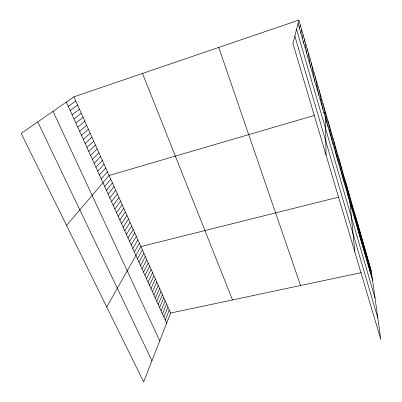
<?xml version="1.0" encoding="UTF-8"?>
<svg xmlns="http://www.w3.org/2000/svg" width="402" height="402" viewBox="0 0 402 402"><rect width="100%" height="100%" fill="white"/><g stroke="black" fill="none" stroke-linecap="round" stroke-linejoin="round"><path stroke-width="0.6" d="M322.932 109.249L322.937 103.445M321.615 104.716L321.66 99.038M320.293 100.158L320.384 94.606M318.962 95.57L319.093 90.148M317.625 90.958L317.801 85.666M316.279 86.314L316.495 81.159M314.927 81.646L315.188 76.621M313.565 76.948L313.867 72.064M312.193 72.224L312.54 67.476M310.811 67.471L311.208 62.863M309.424 62.692L309.867 58.22M308.032 57.883L308.52 53.551M306.625 53.039L307.163 48.858M305.213 48.175L305.796 44.135M303.796 43.275L304.425 39.386M302.364 38.346L303.043 34.607M300.927 33.386L301.656 29.798M299.48 28.396L300.259 24.964M298.852 20.1L292.937 43.496L380.805 339.519L371.222 270.541L298.852 20.1L73.913 96.842L21.195 133.369L143.635 381.9L170.629 313.047L73.913 96.842M165.267 320.087L169.277 310.027M163.865 316.992L167.92 306.992M162.458 313.887L166.554 303.942M161.041 310.766L165.187 300.877M159.619 307.63L163.81 297.802M158.187 304.48L162.428 294.706M156.755 301.314L161.036 291.601M155.313 298.138L159.639 288.485M153.86 294.942L158.242 285.35M152.403 291.731L156.83 282.199M150.941 288.51L155.418 279.038M149.474 285.269L153.996 275.862M147.996 282.013L152.569 272.672M146.509 278.742L151.132 269.461M145.022 275.455L149.69 266.24M143.524 272.154L148.243 263.003M142.017 268.837L146.79 259.752M140.504 265.501L145.328 256.486M138.986 262.154L143.861 253.205M137.459 258.787L142.383 249.903M106.751 307.027L140.901 246.592L338.394 197.176M134.353 251.938L139.383 243.2M132.771 248.461L137.861 239.793M131.183 244.964L136.328 236.366M129.59 241.446L134.786 232.924M127.987 237.914L133.243 229.467M126.374 234.361L131.685 225.989M124.756 230.793L130.122 222.497M123.128 227.205L128.555 218.984M121.494 223.602L126.977 215.457M119.851 219.979L125.389 211.914M118.198 216.336L123.796 208.352M116.54 212.678L122.198 204.774M114.866 209L120.585 201.176M113.193 205.301L118.972 197.563M111.505 201.583L117.344 193.93M109.811 197.849L115.711 190.277M108.108 194.096L114.073 186.608M106.394 190.322L112.419 182.92M104.676 186.528L110.761 179.217M66.556 225.447L109.098 175.488L314.454 115.404M101.203 178.885L107.424 171.744M99.46 175.031L105.741 167.986M97.701 171.157L104.048 164.202M95.932 167.262L102.349 160.403M94.158 163.348L100.636 156.579M92.375 159.413L98.922 152.74M90.581 155.458L97.194 148.881M88.777 151.484L95.46 145.001M86.963 147.489L93.711 141.102M85.139 143.469L91.963 137.182M83.304 139.429L90.199 133.243M81.465 135.368L88.425 129.283M79.611 131.283L86.646 125.298M77.747 127.178L84.857 121.298M75.877 123.052L83.053 117.273M73.993 118.902L81.244 113.233M72.099 114.731L79.43 109.163M70.194 110.535L77.601 105.078M68.285 106.314L75.762 100.972M323.806 112.671L325.459 112.183L325.997 154.87M347.423 194.915L349.237 194.462L354.785 251.868M170.629 313.047L361.408 272.621M369.483 270.908L371.222 270.541M37.763 121.891L151.951 360.694M53.029 111.314L159.745 340.806M66.36 102.078L166.664 323.163M142.499 73.44L232.512 299.937M218.753 47.426L300.565 285.515M294.832 36.009L377.815 318.002M296.545 29.225L375.041 298.043M298.023 23.376L372.604 280.516M370.227 267.099L371.584 276.998M369.227 263.637L370.559 273.466M368.222 260.159L369.528 269.913M367.212 256.667L368.493 266.34M366.197 253.154L367.453 262.747M365.177 249.627L366.408 259.139M364.152 246.074L365.353 255.516M363.122 242.512L364.297 251.868M362.086 238.929L363.232 248.205M361.046 235.326L362.167 244.516M359.996 231.703L361.091 240.813M358.946 228.065L360.011 237.095M357.891 224.406L358.926 233.351M356.825 220.733L357.835 229.587M355.76 217.035L356.74 225.803M354.685 213.321L355.634 222.004M353.609 209.588L354.524 218.18M352.524 205.839L353.413 214.336M351.433 202.065L352.293 210.472M350.338 198.271L351.162 206.588M348.107 190.558L348.871 198.683M346.971 186.628L347.705 194.658M345.831 182.684L346.529 190.613M344.685 178.714L345.348 186.543M343.534 174.724L344.162 182.453M342.373 170.714L342.971 178.337M341.208 166.679L341.77 174.202M340.037 162.624L340.564 170.041M338.861 158.549L339.348 165.86M337.675 154.448L338.132 161.649M336.484 150.328L336.901 157.418M335.283 146.182L335.67 153.167M334.082 142.012L334.429 148.886M332.871 137.821L333.178 144.584M331.65 133.61L331.921 140.253M330.429 129.374L330.66 135.901M329.198 125.112L329.394 131.524M327.957 120.826L328.112 127.117M326.715 116.52L326.831 122.69M324.203 107.826L324.238 113.756"/></g></svg>
